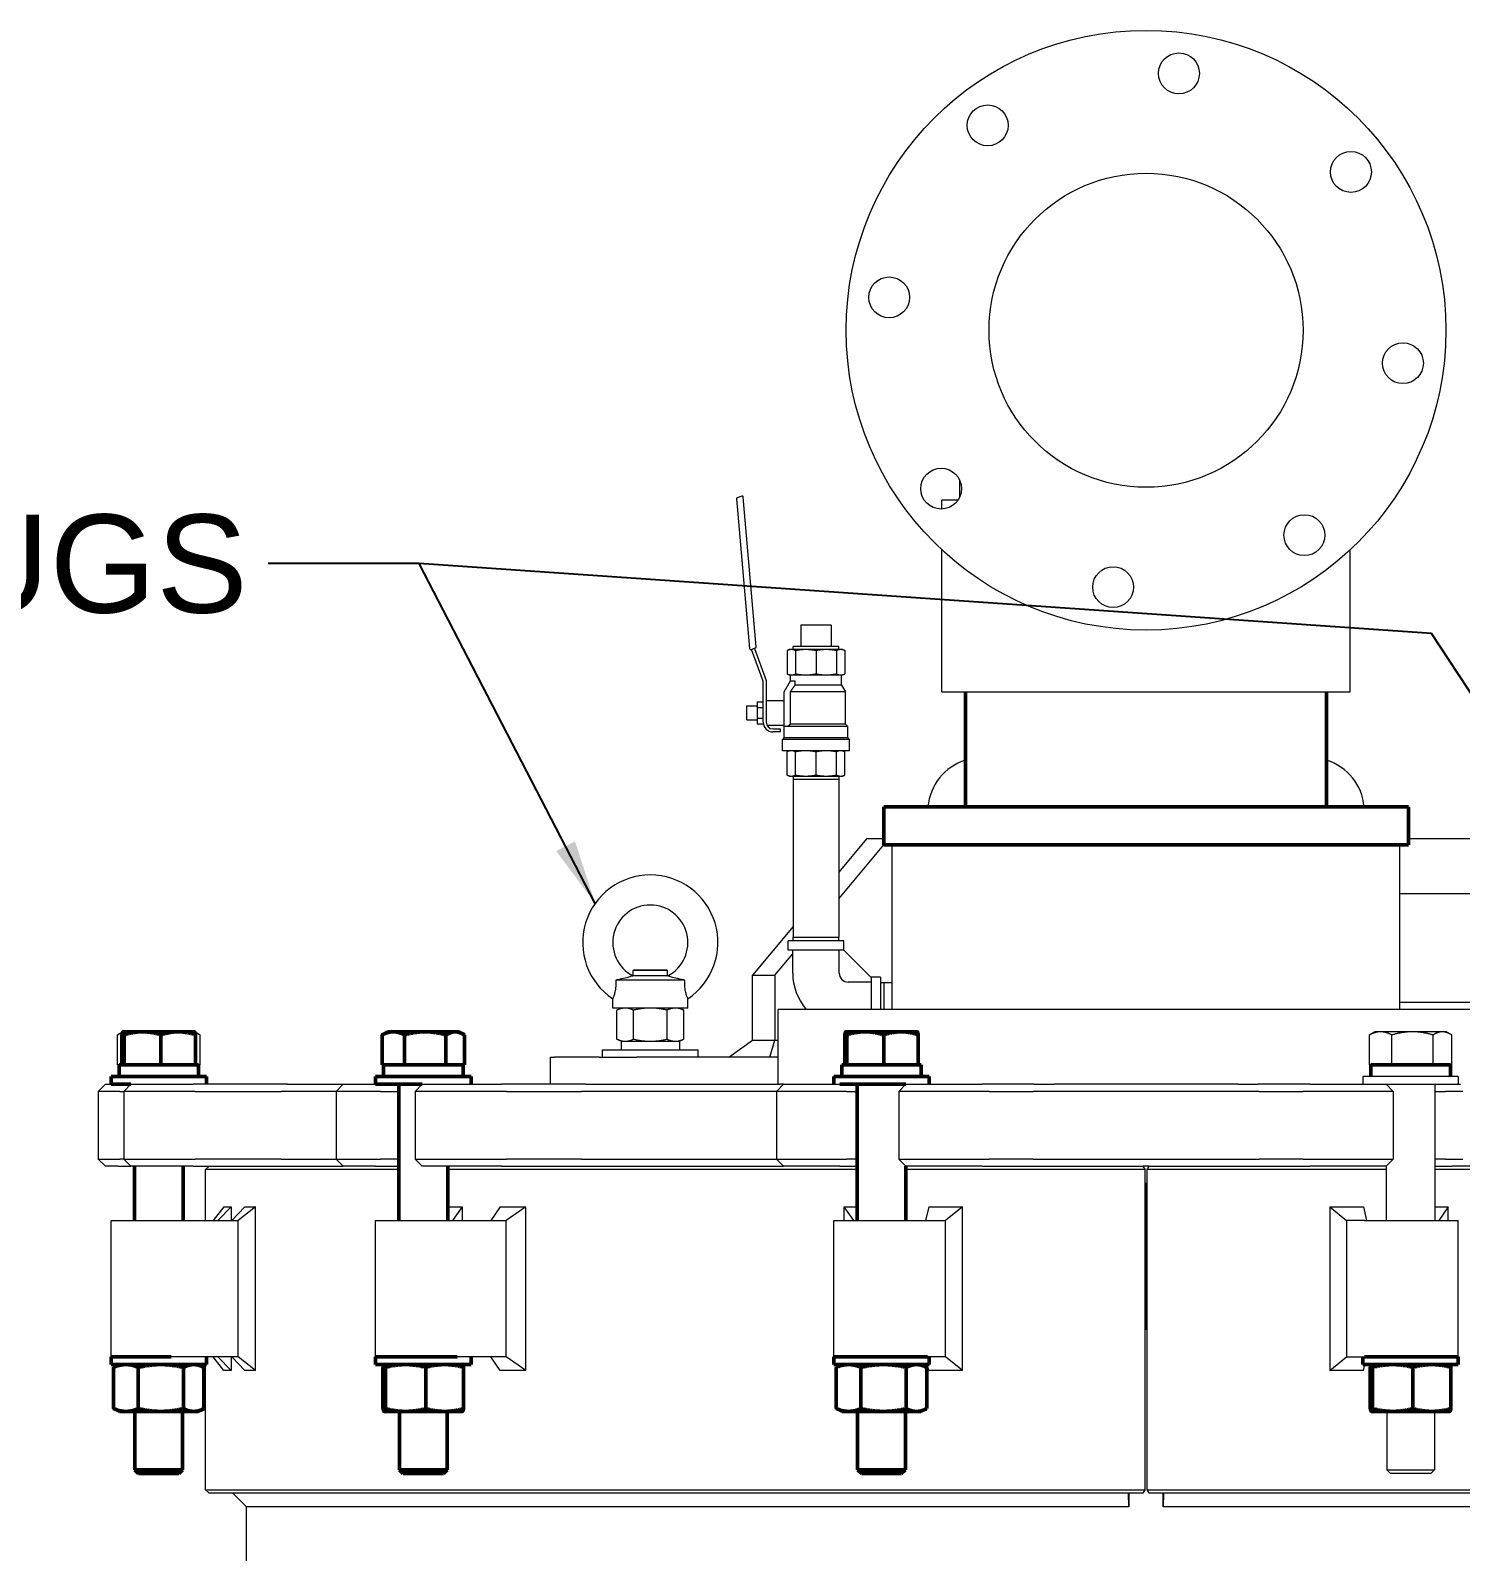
# Model space of a CAD drawing. Header units: inches. Extents: x 15 to 402, y 6 to 258.
# Drawn here: x 181 to 207.24, y 113.17 to 141.07 of the extents above; entities that cross this region are included whole.
import ezdxf

# ---------------------------------------------------------------- set-up
doc = ezdxf.new("R2010")
doc.units = ezdxf.units.IN
doc.header["$LTSCALE"] = 12
doc.header["$MEASUREMENT"] = 0
doc.layers.add('Symbol (ANSI)', color=7, linetype='Continuous', lineweight=25)
doc.layers.add('Visible (ANSI)', color=7, linetype='Continuous', lineweight=50)
doc.styles.add('MEMCOR Medium', font='arial.ttf')
doc.dimstyles.new('Default (ANSI)$7', dxfattribs={"dimscale": 12, "dimtxt": 0.15, "dimasz": 0.098425, "dimexe": 0.125, "dimexo": 0.0625, "dimgap": 0.031496, "dimtad": 0, "dimtih": 1, "dimtoh": 1, "dimdec": 4, "dimrnd": 1e-08, "dimzin": 3, "dimdsep": 46, "dimlunit": 5, "dimtxsty": 'MEMCOR Medium', "dimcen": 0.09, "dimdle": 0.393701, "dimclrd": 256, "dimclre": 256, "dimclrt": 256, "dimadec": 0, "dimazin": 1, "dimtfac": 0.8, "dimtofl": 0, "dimtmove": 0, "dimatfit": 3, "dimfxl": 1, "dimfrac": 1, "dimtolj": 1, "dimtzin": 4, "dimlwd": -1, "dimlwe": -1, "dimarcsym": 0})

msp = doc.modelspace()

# ---------------------------------------------------------------- linework, layer by layer
at = {"layer": 'Visible (ANSI)', "linetype": 'Continuous', "lineweight": 18}
for p, q in [((198.0464, 132.82516), (198.0464, 132.49961)), ((193.95408, 132.47401), (194.19437, 129.7275)), ((194.04963, 132.52526), (193.96774, 132.49545)), ((194.31786, 129.76094), (194.07757, 132.50746)), ((198.01701, 132.44911), (197.7224, 132.44911)), ((197.7224, 132.28764), (197.7224, 132.44911)), ((197.7224, 128.93711), (197.7224, 131.53862)), ((205.2114, 128.93711), (205.2114, 131.53862)), ((195.68863, 130.15778), (195.13745, 130.15778)), ((195.13745, 130.15778), (195.13745, 129.76408)), ((195.68863, 130.15778), (195.68863, 129.76408)), ((195.83169, 129.76408), (194.99439, 129.76408)), ((194.99608, 129.70997), (194.99439, 129.76408)), ((195.83, 129.70997), (195.83169, 129.76408)), ((194.22232, 129.7097), (194.3042, 129.7395)), ((194.44431, 129.1314), (194.23248, 129.71339)), ((194.28352, 129.73197), (194.49863, 129.14097)), ((194.92304, 129.70997), (194.88267, 129.69115)), ((194.88267, 129.69115), (194.88267, 129.2648)), ((194.96034, 129.70997), (194.92304, 129.70997)), ((195.22552, 129.70997), (194.96034, 129.70997)), ((195.03801, 129.69115), (195.03801, 129.2648)), ((195.60055, 129.70997), (195.22552, 129.70997)), ((195.41304, 129.69115), (195.41304, 129.2648)), ((195.86574, 129.70997), (195.60055, 129.70997)), ((195.78807, 129.69115), (195.78807, 129.2648)), ((195.90304, 129.70997), (195.86574, 129.70997)), ((195.90304, 129.70997), (195.94341, 129.69115)), ((195.94341, 129.69115), (195.94341, 129.2648)), ((194.92304, 129.24597), (194.88267, 129.2648)), ((194.92304, 129.24597), (194.96034, 129.24597)), ((194.94754, 129.13596), (194.94754, 129.24597)), ((194.96034, 129.24597), (195.22552, 129.24597)), ((195.22552, 129.24597), (195.60055, 129.24597)), ((195.60055, 129.24597), (195.86574, 129.24597)), ((195.86574, 129.24597), (195.90304, 129.24597)), ((195.87854, 129.06037), (195.87854, 129.24597)), ((195.90304, 129.24597), (195.94341, 129.2648)), ((194.44431, 128.37947), (194.44431, 129.1314)), ((194.49863, 129.14097), (194.49863, 128.54997)), ((194.83116, 128.93439), (194.94754, 129.13596)), ((194.83116, 128.29704), (194.83116, 128.93439)), ((194.94184, 128.93439), (194.94184, 128.34068)), ((195.95127, 128.93439), (194.94184, 128.93439)), ((194.94754, 129.13596), (195.027, 129.13596)), ((195.027, 129.13596), (195.027, 129.06037)), ((195.87854, 129.06037), (195.027, 129.06037)), ((195.87854, 129.06037), (195.95127, 128.93439)), ((195.95127, 128.34068), (195.95127, 128.93439)), ((197.7224, 128.93711), (205.2114, 128.93711)), ((194.14554, 128.41947), (194.14554, 128.68047)), ((194.14554, 128.68047), (194.33566, 128.68047)), ((194.33566, 128.75089), (194.44431, 128.75089)), ((194.33566, 128.75089), (194.33566, 128.65043)), ((194.33566, 128.65043), (194.44431, 128.65043)), ((194.33566, 128.65043), (194.33566, 128.44951)), ((194.49863, 128.77617), (194.83116, 128.77617)), ((194.14554, 128.41947), (194.33566, 128.41947)), ((194.33566, 128.44951), (194.44431, 128.44951)), ((194.33566, 128.44951), (194.33566, 128.34906)), ((194.49863, 128.54997), (194.49863, 128.37947)), ((194.33566, 128.34906), (194.44691, 128.34906)), ((194.51172, 128.32377), (194.83116, 128.32377)), ((194.62363, 128.25447), (194.75616, 128.25447)), ((194.75616, 128.20015), (194.62363, 128.20015)), ((194.75616, 128.25447), (194.75616, 128.20015)), ((194.83116, 128.09082), (194.80054, 128.0602)), ((194.89255, 128.29704), (194.83116, 128.29704)), ((194.83116, 128.09082), (194.83116, 128.29704)), ((195.99491, 128.09082), (194.83116, 128.09082)), ((195.99491, 128.29704), (194.89255, 128.29704)), ((195.95127, 128.34068), (194.94184, 128.34068)), ((195.95127, 128.34068), (195.99491, 128.29704)), ((195.99491, 128.09082), (195.99491, 128.29704)), ((195.99491, 128.09082), (196.02554, 128.0602)), ((196.02554, 128.0602), (194.80054, 128.0602)), ((194.80054, 127.85397), (194.80054, 128.0602)), ((196.02554, 127.85397), (194.80054, 127.85397)), ((194.92304, 127.85397), (194.88267, 127.83515)), ((194.88267, 127.4088), (194.88267, 127.83515)), ((195.03801, 127.4088), (195.03801, 127.83515)), ((195.41304, 127.4088), (195.41304, 127.83515)), ((195.78807, 127.4088), (195.78807, 127.83515)), ((195.90304, 127.85397), (195.94341, 127.83515)), ((195.94341, 127.4088), (195.94341, 127.83515)), ((196.02554, 127.85397), (196.02554, 128.0602)), ((194.92304, 127.38997), (194.88267, 127.4088)), ((194.92304, 127.38997), (194.96034, 127.38997)), ((194.96034, 127.38997), (195.22552, 127.38997)), ((194.99608, 127.38997), (194.99439, 127.33586)), ((194.99439, 127.33586), (195.83169, 127.33586)), ((194.99439, 127.33586), (194.99439, 124.43508)), ((195.22552, 127.38997), (195.60055, 127.38997)), ((195.60055, 127.38997), (195.86574, 127.38997)), ((195.83, 127.38997), (195.83169, 127.33586)), ((195.83169, 127.33586), (195.83169, 124.43508)), ((195.86574, 127.38997), (195.90304, 127.38997)), ((195.90304, 127.38997), (195.94341, 127.4088)), ((196.34234, 126.23586), (195.83169, 125.6267)), ((195.83169, 125.1389), (196.6601, 126.12711)), ((196.6544, 126.23586), (196.34234, 126.23586)), ((209.47439, 126.23586), (206.2794, 126.23586)), ((206.12315, 126.11086), (196.81065, 126.11086)), ((196.81065, 123.11086), (196.81065, 126.11086)), ((206.12315, 123.11086), (206.12315, 126.11086)), ((206.12315, 125.23586), (209.7072, 125.23586)), ((194.99439, 124.62788), (194.24662, 123.73586)), ((195.92564, 124.36697), (194.90044, 124.36697)), ((194.90044, 124.1961), (194.90044, 124.36697)), ((195.92412, 124.1961), (194.90044, 124.1961)), ((194.98587, 123.77641), (194.98587, 124.1961)), ((194.99439, 124.43508), (195.83169, 124.43508)), ((194.99652, 124.36697), (194.99439, 124.43508)), ((195.82956, 124.36697), (195.83169, 124.43508)), ((195.83839, 123.77641), (195.83839, 124.1961)), ((195.92412, 124.1961), (195.92412, 124.19761)), ((195.92412, 124.19761), (196.42479, 123.69695)), ((195.92564, 124.1961), (195.92564, 124.36697)), ((194.65554, 123.73586), (194.98587, 124.12992)), ((193.00574, 123.64667), (191.74145, 123.64667)), ((192.69306, 123.72522), (192.05413, 123.72522)), ((192.0736, 123.83586), (192.0611, 123.82336)), ((192.6861, 123.82336), (192.0611, 123.82336)), ((192.0611, 123.72522), (192.0611, 123.82336)), ((192.0736, 123.83586), (192.6736, 123.83586)), ((192.6736, 123.83586), (192.6861, 123.82336)), ((192.6861, 123.72522), (192.6861, 123.82336)), ((194.24662, 122.54836), (194.24662, 123.73586)), ((194.24662, 123.73586), (194.65554, 123.73586)), ((194.65554, 123.73586), (194.65554, 122.54836)), ((196.42328, 123.61121), (196.00359, 123.61121)), ((196.59414, 123.69846), (196.42328, 123.69846)), ((196.42479, 123.69695), (196.42328, 123.69695)), ((196.42328, 123.69695), (196.42328, 123.11086)), ((196.59414, 123.69846), (196.59414, 123.11086)), ((196.59414, 123.60239), (196.66225, 123.60452)), ((196.66225, 123.11086), (196.66225, 123.60452)), ((196.66225, 123.60452), (196.81065, 123.60452)), ((191.68462, 123.13486), (191.68462, 123.30449)), ((193.06257, 123.13486), (191.68462, 123.13486)), ((191.8426, 123.13486), (191.76045, 123.09656)), ((191.76045, 122.56417), (191.76045, 123.09656)), ((192.06702, 122.56417), (192.06702, 123.09656)), ((192.68017, 122.56417), (192.68017, 123.09656)), ((192.9046, 123.13486), (192.98674, 123.09656)), ((192.98674, 122.56417), (192.98674, 123.09656)), ((193.06257, 123.13486), (193.06257, 123.30449)), ((208.2169, 123.11086), (194.7169, 123.11086)), ((194.7169, 121.73586), (194.7169, 123.11086)), ((209.87122, 123.23586), (206.12315, 123.23586)), ((182.60134, 122.09549), (182.60134, 122.6409)), ((182.70083, 122.69896), (182.62177, 122.65331)), ((184.01468, 122.69896), (184.09374, 122.65331)), ((184.11417, 122.09549), (184.11417, 122.6409)), ((191.8426, 122.52586), (191.76045, 122.56417)), ((191.8371, 122.52586), (192.9101, 122.52586)), ((191.8371, 122.52586), (191.8371, 122.36986)), ((192.9046, 122.52586), (192.98674, 122.56417)), ((192.9101, 122.52586), (192.9101, 122.36986)), ((193.81427, 122.23586), (194.24662, 122.54836)), ((194.24662, 122.54836), (194.65554, 122.54836)), ((194.56396, 122.23586), (194.65554, 122.54836)), ((194.65554, 122.54836), (194.7169, 122.54836)), ((205.56281, 122.09549), (205.56281, 122.6409)), ((205.66323, 122.69949), (205.58324, 122.65331)), ((205.76931, 122.69949), (205.66323, 122.69949)), ((206.35402, 122.69949), (205.76931, 122.69949)), ((205.97581, 122.09549), (205.97581, 122.6409)), ((206.90394, 122.69949), (206.35402, 122.69949)), ((206.73223, 122.09549), (206.73223, 122.6409)), ((206.97523, 122.69949), (206.90394, 122.69949)), ((206.97523, 122.69949), (207.05521, 122.65331)), ((207.07565, 122.09549), (207.07565, 122.6409)), ((190.53689, 122.23586), (190.61775, 122.23586)), ((190.53689, 122.23586), (190.53689, 121.73586)), ((191.43559, 122.23586), (190.61775, 122.23586)), ((191.43559, 122.23586), (192.12735, 122.23586)), ((191.4986, 122.36986), (193.2486, 122.36986)), ((191.4986, 122.23586), (191.4986, 122.36986)), ((194.7169, 122.23586), (192.12735, 122.23586)), ((193.2486, 122.23586), (193.2486, 122.36986)), ((182.68259, 122.09549), (182.60134, 122.09549)), ((184.11417, 122.09549), (184.03292, 122.09549)), ((205.76931, 122.09549), (205.56281, 122.09549)), ((205.66323, 122.09549), (205.66323, 122.09549)), ((205.97581, 122.09549), (205.76931, 122.09549)), ((206.35402, 122.09549), (205.97581, 122.09549)), ((206.73223, 122.09549), (206.35402, 122.09549)), ((206.90394, 122.09549), (206.73223, 122.09549)), ((207.07565, 122.09549), (206.90394, 122.09549)), ((206.97523, 122.09549), (206.97523, 122.09549)), ((182.3785, 121.73586), (182.2485, 121.60586)), ((182.3785, 121.73586), (182.39726, 121.73586)), ((182.39726, 121.73586), (182.4598, 121.73586)), ((182.4598, 121.73586), (182.48275, 121.73586)), ((182.84506, 121.73586), (182.71506, 121.60586)), ((182.84506, 121.73586), (182.85044, 121.73586)), ((182.85044, 121.73586), (182.93908, 121.73586)), ((182.93908, 121.73586), (183.99131, 121.73586)), ((184.97661, 121.73586), (183.99131, 121.73586)), ((185.71917, 121.73586), (184.97661, 121.73586)), ((185.71917, 121.73586), (186.74246, 121.73586)), ((186.74246, 121.73586), (186.61246, 121.60586)), ((186.74246, 121.73586), (186.96513, 121.73586)), ((186.96513, 121.73586), (187.16211, 121.73586)), ((187.16211, 121.73586), (187.33503, 121.73586)), ((187.33508, 121.73586), (187.33503, 121.73586)), ((188.19084, 121.73586), (188.06084, 121.60586)), ((188.19084, 121.73586), (188.22934, 121.73586)), ((188.22934, 121.73586), (188.44542, 121.73586)), ((188.44542, 121.73586), (189.64186, 121.73586)), ((190.36316, 121.73586), (189.64186, 121.73586)), ((191.18693, 121.73586), (190.36316, 121.73586)), ((191.18693, 121.73586), (194.75098, 121.73586)), ((194.81872, 121.73586), (194.68872, 121.60586)), ((194.81872, 121.73586), (194.75098, 121.73586)), ((194.81872, 121.73586), (195.41874, 121.73586)), ((195.41874, 121.73586), (195.69736, 121.73586)), ((195.69736, 121.73586), (195.8488, 121.73586)), ((195.84887, 121.73586), (195.8488, 121.73586)), ((197.06178, 121.73586), (196.93178, 121.60586)), ((197.06178, 121.73586), (197.15523, 121.73586)), ((197.15523, 121.73586), (197.44085, 121.73586)), ((197.44085, 121.73586), (198.46092, 121.73586)), ((198.72494, 121.73586), (198.46092, 121.73586)), ((199.40919, 121.73586), (198.72494, 121.73586)), ((199.40919, 121.73586), (199.78551, 121.73586)), ((203.14829, 121.73586), (199.78551, 121.73586)), ((203.14829, 121.73586), (203.5246, 121.73586)), ((204.20886, 121.73586), (203.5246, 121.73586)), ((204.47287, 121.73586), (204.20886, 121.73586)), ((204.47287, 121.73586), (205.49294, 121.73586)), ((207.19423, 121.87649), (205.44423, 121.87649)), ((205.44423, 121.87649), (205.44423, 121.73586)), ((205.49294, 121.73586), (205.77857, 121.73586)), ((205.77857, 121.73586), (205.87202, 121.73586)), ((205.87202, 121.73586), (206.00202, 121.60586)), ((205.87202, 121.73586), (207.08492, 121.73586)), ((206.76673, 121.73586), (206.76673, 119.23586)), ((207.085, 121.73586), (207.08492, 121.73586)), ((207.085, 121.73586), (207.23643, 121.73586)), ((207.19423, 121.87649), (207.19423, 121.73586)), ((182.27006, 121.60586), (182.2485, 121.60586)), ((182.2485, 121.60586), (182.2485, 120.36586)), ((182.33302, 121.60586), (182.27006, 121.60586)), ((182.64154, 121.60586), (182.33302, 121.60586)), ((182.64154, 121.60586), (182.71506, 121.60586)), ((182.72626, 121.60586), (182.71506, 121.60586)), ((182.71506, 121.60586), (182.71506, 120.36586)), ((182.8155, 121.60586), (182.72626, 121.60586)), ((184.02495, 121.60586), (182.8155, 121.60586)), ((184.02495, 121.60586), (185.01026, 121.60586)), ((185.01026, 121.60586), (185.59959, 121.60586)), ((186.61246, 121.60586), (185.59959, 121.60586)), ((186.8684, 121.60586), (186.61246, 121.60586)), ((186.61246, 121.60586), (186.61246, 120.36586)), ((187.06669, 121.60586), (186.8684, 121.60586)), ((187.42696, 121.60586), (187.06669, 121.60586)), ((187.42696, 121.60586), (187.76258, 121.60586)), ((188.14104, 121.60586), (188.06084, 121.60586)), ((188.06084, 121.60586), (188.06084, 120.36586)), ((188.35857, 121.60586), (188.14104, 121.60586)), ((189.73378, 121.60586), (188.35857, 121.60586)), ((189.73378, 121.60586), (190.45508, 121.60586)), ((190.45508, 121.60586), (191.10887, 121.60586)), ((194.68872, 121.60586), (191.10887, 121.60586)), ((195.37839, 121.60586), (194.68872, 121.60586)), ((194.68872, 121.60586), (194.68872, 120.36586)), ((195.65888, 121.60586), (195.37839, 121.60586)), ((195.97437, 121.60586), (195.65888, 121.60586)), ((195.97437, 121.60586), (196.16707, 121.60586)), ((197.12647, 121.60586), (196.93178, 121.60586)), ((196.93178, 121.60586), (196.93178, 120.36586)), ((197.414, 121.60586), (197.12647, 121.60586)), ((198.58649, 121.60586), (197.414, 121.60586)), ((198.58649, 121.60586), (198.85051, 121.60586)), ((198.85051, 121.60586), (199.39357, 121.60586)), ((203.54023, 121.60586), (199.39357, 121.60586)), ((203.54023, 121.60586), (204.08329, 121.60586)), ((204.08329, 121.60586), (204.3473, 121.60586)), ((205.5198, 121.60586), (204.3473, 121.60586)), ((205.80732, 121.60586), (205.5198, 121.60586)), ((206.00202, 121.60586), (205.80732, 121.60586)), ((206.00202, 121.60586), (206.00202, 120.36586)), ((206.76673, 121.60586), (206.95943, 121.60586)), ((207.27491, 121.60586), (206.95943, 121.60586)), ((182.2485, 120.36586), (182.27006, 120.36586)), ((182.3785, 120.23586), (182.2485, 120.36586)), ((182.27006, 120.36586), (182.33302, 120.36586)), ((182.33302, 120.36586), (182.64154, 120.36586)), ((182.71506, 120.36586), (182.64154, 120.36586)), ((182.71506, 120.36586), (182.72626, 120.36586)), ((182.84506, 120.23586), (182.71506, 120.36586)), ((182.72626, 120.36586), (182.8155, 120.36586)), ((182.8155, 120.36586), (184.02495, 120.36586)), ((185.01026, 120.36586), (184.02495, 120.36586)), ((185.59959, 120.36586), (185.01026, 120.36586)), ((185.59959, 120.36586), (186.61246, 120.36586)), ((186.61246, 120.36586), (186.8684, 120.36586)), ((186.74246, 120.23586), (186.61246, 120.36586)), ((186.8684, 120.36586), (187.06669, 120.36586)), ((187.06669, 120.36586), (187.42696, 120.36586)), ((187.76258, 120.36586), (187.42696, 120.36586)), ((188.06084, 120.36586), (188.14104, 120.36586)), ((188.19084, 120.23586), (188.06084, 120.36586)), ((188.14104, 120.36586), (188.35857, 120.36586)), ((188.35857, 120.36586), (189.73378, 120.36586)), ((190.45508, 120.36586), (189.73378, 120.36586)), ((191.10887, 120.36586), (190.45508, 120.36586)), ((191.10887, 120.36586), (194.68872, 120.36586)), ((194.68872, 120.36586), (195.37839, 120.36586)), ((194.81872, 120.23586), (194.68872, 120.36586)), ((195.37839, 120.36586), (195.65888, 120.36586)), ((195.65888, 120.36586), (195.97437, 120.36586)), ((196.16707, 120.36586), (195.97437, 120.36586)), ((196.93178, 120.36586), (197.12647, 120.36586)), ((197.06178, 120.23586), (196.93178, 120.36586)), ((197.12647, 120.36586), (197.414, 120.36586)), ((197.414, 120.36586), (198.58649, 120.36586)), ((198.85051, 120.36586), (198.58649, 120.36586)), ((199.39357, 120.36586), (198.85051, 120.36586)), ((199.39357, 120.36586), (203.54023, 120.36586)), ((204.08329, 120.36586), (203.54023, 120.36586)), ((204.3473, 120.36586), (204.08329, 120.36586)), ((204.3473, 120.36586), (205.5198, 120.36586)), ((205.5198, 120.36586), (205.80732, 120.36586)), ((205.80732, 120.36586), (206.00202, 120.36586)), ((205.87202, 120.23586), (206.00202, 120.36586)), ((206.95943, 120.36586), (206.76673, 120.36586)), ((206.95943, 120.36586), (207.27491, 120.36586)), ((182.39726, 120.23586), (182.3785, 120.23586)), ((182.4598, 120.23586), (182.39726, 120.23586)), ((182.60789, 120.23586), (182.4598, 120.23586)), ((182.60789, 120.23586), (182.84506, 120.23586)), ((182.85044, 120.23586), (182.84506, 120.23586)), ((182.93908, 120.23586), (182.85044, 120.23586)), ((183.99131, 120.23586), (182.93908, 120.23586)), ((183.99131, 120.23586), (184.97661, 120.23586)), ((184.27919, 120.23586), (184.21669, 120.17336)), ((187.76258, 120.17336), (184.21669, 120.17336)), ((184.21669, 119.23586), (184.21669, 120.17336)), ((184.97661, 120.23586), (185.5493, 120.23586)), ((185.5493, 120.23586), (186.74246, 120.23586)), ((186.96513, 120.23586), (186.74246, 120.23586)), ((187.16211, 120.23586), (186.96513, 120.23586)), ((187.33503, 120.23586), (187.16211, 120.23586)), ((187.33503, 120.23586), (187.76258, 120.23586)), ((188.22934, 120.23586), (188.19084, 120.23586)), ((188.44542, 120.23586), (188.22934, 120.23586)), ((189.64186, 120.23586), (188.44542, 120.23586)), ((196.16707, 120.17336), (188.65758, 120.17336)), ((189.64186, 120.23586), (190.36316, 120.23586)), ((190.36316, 120.23586), (190.92406, 120.23586)), ((190.92406, 120.23586), (194.81872, 120.23586)), ((195.41874, 120.23586), (194.81872, 120.23586)), ((195.69736, 120.23586), (195.41874, 120.23586)), ((195.8488, 120.23586), (195.69736, 120.23586)), ((195.8488, 120.23586), (196.16707, 120.23586)), ((197.15523, 120.23586), (197.06178, 120.23586)), ((201.45184, 120.17336), (197.06207, 120.17336)), ((197.44085, 120.23586), (197.15523, 120.23586)), ((198.46092, 120.23586), (197.44085, 120.23586)), ((198.46092, 120.23586), (198.72494, 120.23586)), ((198.72494, 120.23586), (199.12376, 120.23586)), ((199.12376, 120.23586), (201.41261, 120.23586)), ((201.52118, 120.23586), (201.41261, 120.23586)), ((201.45184, 114.29836), (201.45184, 120.17336)), ((205.87173, 120.17336), (201.48195, 120.17336)), ((201.48195, 120.17336), (201.48195, 114.29836)), ((201.52118, 120.23586), (203.81003, 120.23586)), ((203.81003, 120.23586), (204.20886, 120.23586)), ((204.20886, 120.23586), (204.47287, 120.23586)), ((205.49294, 120.23586), (204.47287, 120.23586)), ((205.77857, 120.23586), (205.49294, 120.23586)), ((205.87202, 120.23586), (205.77857, 120.23586)), ((205.87173, 120.23586), (205.87173, 119.23586)), ((206.76673, 120.23586), (207.085, 120.23586)), ((214.27621, 120.17336), (206.76673, 120.17336)), ((207.23643, 120.23586), (207.085, 120.23586)), ((207.51506, 120.23586), (207.23643, 120.23586)), ((201.45184, 119.92336), (201.48195, 119.92336)), ((201.46687, 117.23586), (201.46687, 119.92336)), ((201.4669, 117.23586), (201.4669, 119.92336)), ((184.54883, 119.4856), (184.35786, 119.23586)), ((184.68371, 119.4856), (184.44068, 119.23586)), ((184.54883, 119.4856), (184.68371, 119.4856)), ((184.68371, 119.4856), (184.68371, 119.23586)), ((184.93884, 119.4856), (184.6995, 119.23586)), ((185.13103, 119.4856), (184.8108, 119.23586)), ((184.93884, 119.4856), (185.13103, 119.4856)), ((185.13103, 116.48613), (185.13103, 119.4856)), ((188.65758, 119.4856), (188.92563, 119.4856)), ((188.92563, 119.4856), (188.74402, 119.23586)), ((188.92563, 119.4856), (188.92563, 119.23586)), ((189.62264, 119.4856), (189.45113, 119.23586)), ((189.62264, 119.4856), (190.09042, 119.4856)), ((190.09042, 119.4856), (189.72672, 119.23586)), ((190.09042, 116.48613), (190.09042, 119.4856)), ((195.92531, 119.4856), (195.92531, 119.23586)), ((195.92531, 119.4856), (196.16707, 119.4856)), ((195.92531, 119.4856), (196.09804, 119.23586)), ((197.48011, 119.4856), (197.42237, 119.23586)), ((197.48011, 119.4856), (198.09812, 119.4856)), ((198.09812, 119.4856), (197.78841, 119.23586)), ((198.09812, 116.48613), (198.09812, 119.4856)), ((204.83567, 119.4856), (204.83567, 116.48613)), ((204.83567, 119.4856), (205.45369, 119.4856)), ((204.83567, 119.4856), (205.14538, 119.23586)), ((205.45369, 119.4856), (205.51142, 119.23586)), ((206.76673, 119.4856), (207.00849, 119.4856)), ((207.00849, 119.4856), (206.83575, 119.23586)), ((207.00849, 119.23586), (207.00849, 119.4856)), ((182.48275, 119.23586), (183.58422, 119.23586)), ((182.48275, 116.73586), (182.48275, 119.23586)), ((183.58422, 119.23586), (184.8108, 119.23586)), ((184.8108, 116.73586), (184.8108, 119.23586)), ((187.33508, 119.23586), (188.8288, 119.23586)), ((187.33508, 116.73586), (187.33508, 119.23586)), ((188.8288, 119.23586), (189.72672, 119.23586)), ((189.72672, 116.73586), (189.72672, 119.23586)), ((195.73957, 119.23586), (197.45975, 119.23586)), ((195.73957, 116.73586), (195.73957, 119.23586)), ((197.45975, 119.23586), (197.78841, 119.23586)), ((197.78841, 116.73586), (197.78841, 119.23586)), ((205.47404, 119.23586), (205.14538, 119.23586)), ((205.14538, 119.23586), (205.14538, 116.73586)), ((205.47404, 119.23586), (207.19423, 119.23586)), ((207.19423, 116.73586), (207.19423, 119.23586)), ((201.48195, 117.23586), (201.45184, 117.23586)), ((183.58422, 116.73586), (182.48275, 116.73586)), ((184.8108, 116.73586), (183.58422, 116.73586)), ((184.54883, 116.48613), (184.35786, 116.73586)), ((184.68371, 116.48613), (184.44068, 116.73586)), ((184.68371, 116.73586), (184.68371, 116.48613)), ((184.93884, 116.48613), (184.6995, 116.73586)), ((185.13103, 116.48613), (184.8108, 116.73586)), ((188.8288, 116.73586), (187.33508, 116.73586)), ((189.72672, 116.73586), (188.8288, 116.73586)), ((189.62264, 116.48613), (189.45113, 116.73586)), ((190.09042, 116.48613), (189.72672, 116.73586)), ((197.45975, 116.73586), (195.73957, 116.73586)), ((197.78841, 116.73586), (197.45975, 116.73586)), ((198.09812, 116.48613), (197.78841, 116.73586)), ((204.83567, 116.48613), (205.14538, 116.73586)), ((205.14538, 116.73586), (205.47404, 116.73586)), ((207.19423, 116.73586), (205.47404, 116.73586)), ((184.21669, 114.29836), (184.21669, 116.59524)), ((184.68371, 116.48613), (184.54883, 116.48613)), ((185.13103, 116.48613), (184.93884, 116.48613)), ((190.09042, 116.48613), (189.62264, 116.48613)), ((197.48011, 116.48613), (197.45488, 116.59524)), ((198.09812, 116.48613), (197.48011, 116.48613)), ((205.45369, 116.48613), (204.83567, 116.48613)), ((205.45369, 116.48613), (205.47891, 116.59524)), ((205.88173, 115.73624), (205.88173, 114.6616)), ((206.75673, 115.73624), (206.75673, 114.6616)), ((205.88173, 114.6616), (206.75673, 114.6616)), ((205.94989, 114.59549), (205.88173, 114.6616)), ((206.68857, 114.59549), (205.94989, 114.59549)), ((206.68857, 114.59549), (206.75673, 114.6616)), ((184.21669, 114.29836), (201.45184, 114.29836)), ((184.27919, 114.23586), (184.21669, 114.29836)), ((201.41261, 114.23586), (184.27919, 114.23586)), ((184.96658, 113.98586), (184.71658, 114.23586)), ((201.15085, 113.98586), (201.14606, 114.23586)), ((201.15085, 114.23586), (201.15085, 113.98586)), ((201.48195, 114.29836), (218.71711, 114.29836)), ((218.65461, 114.23586), (201.52118, 114.23586)), ((201.78773, 114.23586), (201.78295, 113.98586)), ((201.78295, 113.98586), (201.78295, 114.23586)), ((184.96658, 61.38586), (184.96658, 113.98586)), ((201.15085, 113.98586), (184.96658, 113.98586)), ((217.96721, 113.98586), (201.78295, 113.98586))]:
    msp.add_line(p, q, dxfattribs=at)
at = {"layer": 'Visible (ANSI)'}
for p, q in [((198.1544, 128.93711), (198.1544, 126.82711)), ((204.7794, 128.93711), (204.7794, 126.82711)), ((206.2794, 126.82711), (196.6544, 126.82711)), ((196.6544, 126.12711), (196.6544, 126.82711)), ((206.2794, 126.12711), (206.2794, 126.82711)), ((206.2794, 126.12711), (196.6544, 126.12711)), ((197.1544, 126.11086), (197.1544, 126.12711)), ((205.7794, 126.11086), (205.7794, 126.12711)), ((182.68259, 122.09549), (182.68259, 122.6409)), ((182.70175, 122.69949), (182.70083, 122.69896)), ((182.70268, 122.69949), (182.70175, 122.69949)), ((183.06035, 122.69949), (182.70268, 122.69949)), ((182.72276, 122.09549), (182.72276, 122.6409)), ((183.71542, 122.69949), (183.06035, 122.69949)), ((183.39793, 122.09549), (183.39793, 122.6409)), ((184.01375, 122.69949), (183.71542, 122.69949)), ((184.01375, 122.69949), (184.01468, 122.69896)), ((184.03292, 122.09549), (184.03292, 122.6409)), ((187.45367, 122.09549), (187.45367, 122.6409)), ((187.55408, 122.69949), (187.4741, 122.65331)), ((187.66017, 122.69949), (187.55408, 122.69949)), ((188.24488, 122.69949), (187.66017, 122.69949)), ((187.86667, 122.09549), (187.86667, 122.6409)), ((188.79479, 122.69949), (188.24488, 122.69949)), ((188.62308, 122.09549), (188.62308, 122.6409)), ((188.86608, 122.69949), (188.79479, 122.69949)), ((188.86608, 122.69949), (188.94607, 122.65331)), ((188.9665, 122.09549), (188.9665, 122.6409)), ((195.9394, 122.09549), (195.9394, 122.6409)), ((195.95857, 122.69949), (195.95764, 122.69896)), ((195.95949, 122.69949), (195.95857, 122.69949)), ((196.31716, 122.69949), (195.95949, 122.69949)), ((195.97958, 122.09549), (195.97958, 122.6409)), ((196.97224, 122.69949), (196.31716, 122.69949)), ((196.65474, 122.09549), (196.65474, 122.6409)), ((197.27057, 122.69949), (196.97224, 122.69949)), ((197.27057, 122.69949), (197.27149, 122.69896)), ((197.28973, 122.09549), (197.28973, 122.6409)), ((182.62825, 122.09549), (184.08725, 122.09549)), ((182.62825, 122.09549), (182.62825, 121.87649)), ((182.70268, 122.09549), (182.68259, 122.09549)), ((182.70175, 122.09549), (182.70175, 122.09549)), ((182.72276, 122.09549), (182.70268, 122.09549)), ((183.06035, 122.09549), (182.72276, 122.09549)), ((183.39793, 122.09549), (183.06035, 122.09549)), ((183.71542, 122.09549), (183.39793, 122.09549)), ((184.03292, 122.09549), (183.71542, 122.09549)), ((184.01375, 122.09549), (184.01375, 122.09549)), ((184.08725, 122.09549), (184.08725, 121.87649)), ((187.66017, 122.09549), (187.45367, 122.09549)), ((187.48058, 122.09549), (188.93958, 122.09549)), ((187.48058, 122.09549), (187.48058, 121.87649)), ((187.55408, 122.09549), (187.55408, 122.09549)), ((187.86667, 122.09549), (187.66017, 122.09549)), ((188.24488, 122.09549), (187.86667, 122.09549)), ((188.62308, 122.09549), (188.24488, 122.09549)), ((188.79479, 122.09549), (188.62308, 122.09549)), ((188.9665, 122.09549), (188.79479, 122.09549)), ((188.86608, 122.09549), (188.86608, 122.09549)), ((188.93958, 122.09549), (188.93958, 121.87649)), ((195.88507, 122.09549), (197.34407, 122.09549)), ((195.88507, 122.09549), (195.88507, 121.87649)), ((195.95949, 122.09549), (195.9394, 122.09549)), ((195.95857, 122.09549), (195.95857, 122.09549)), ((195.97958, 122.09549), (195.95949, 122.09549)), ((196.31716, 122.09549), (195.97958, 122.09549)), ((196.65474, 122.09549), (196.31716, 122.09549)), ((196.97224, 122.09549), (196.65474, 122.09549)), ((197.28973, 122.09549), (196.97224, 122.09549)), ((197.27057, 122.09549), (197.27057, 122.09549)), ((197.34407, 122.09549), (197.34407, 121.87649)), ((205.58973, 122.09549), (207.04873, 122.09549)), ((205.58973, 122.09549), (205.58973, 121.87649)), ((207.04873, 122.09549), (207.04873, 121.87649)), ((184.23275, 121.87649), (182.48275, 121.87649)), ((182.48275, 121.87649), (182.48275, 121.73586)), ((182.48275, 121.73586), (182.84506, 121.73586)), ((184.23275, 121.87649), (184.23275, 121.73586)), ((189.08508, 121.87649), (187.33508, 121.87649)), ((187.33508, 121.87649), (187.33508, 121.73586)), ((187.33508, 121.73586), (188.19084, 121.73586)), ((187.76258, 121.73586), (187.76258, 119.23586)), ((189.08508, 121.87649), (189.08508, 121.73586)), ((197.48957, 121.87649), (195.73957, 121.87649)), ((195.73957, 121.87649), (195.73957, 121.73586)), ((195.84887, 121.73586), (197.06178, 121.73586)), ((196.16707, 121.73586), (196.16707, 119.23586)), ((197.48957, 121.87649), (197.48957, 121.73586)), ((182.91025, 120.23586), (182.91025, 119.23586)), ((183.80525, 120.23586), (183.80525, 119.23586)), ((188.65758, 120.23586), (188.65758, 119.23586)), ((197.06207, 120.23586), (197.06207, 119.23586)), ((183.58422, 116.73586), (182.48275, 116.73586)), ((182.48275, 116.59524), (182.48275, 116.73586)), ((184.23275, 116.59524), (184.23275, 116.73586)), ((188.8288, 116.73586), (187.33508, 116.73586)), ((187.33508, 116.59524), (187.33508, 116.73586)), ((189.08508, 116.59524), (189.08508, 116.73586)), ((197.45975, 116.73586), (195.73957, 116.73586)), ((195.73957, 116.59524), (195.73957, 116.73586)), ((197.48957, 116.59524), (197.48957, 116.73586)), ((205.44423, 116.59524), (205.44423, 116.73586)), ((207.19423, 116.73586), (205.47404, 116.73586)), ((207.19423, 116.59524), (207.19423, 116.73586)), ((182.48275, 116.59524), (184.23275, 116.59524)), ((182.52869, 115.78811), (182.52869, 116.54337)), ((182.63875, 116.59524), (182.55109, 116.55436)), ((182.98136, 115.78811), (182.98136, 116.54337)), ((183.81042, 115.78811), (183.81042, 116.54337)), ((184.07675, 116.59524), (184.16442, 116.55436)), ((184.18682, 115.78811), (184.18682, 116.54337)), ((187.33508, 116.59524), (189.08508, 116.59524)), ((187.47008, 115.78811), (187.47008, 116.54337)), ((187.49108, 116.59524), (187.49007, 116.59477)), ((187.51411, 115.78811), (187.51411, 116.54337)), ((188.25412, 115.78811), (188.25412, 116.54337)), ((188.92908, 116.59524), (188.9301, 116.59477)), ((188.95009, 115.78811), (188.95009, 116.54337)), ((195.73957, 116.59524), (197.48957, 116.59524)), ((195.78551, 115.78811), (195.78551, 116.54337)), ((195.89557, 116.59524), (195.8079, 116.55436)), ((196.23817, 115.78811), (196.23817, 116.54337)), ((197.06723, 115.78811), (197.06723, 116.54337)), ((197.33357, 116.59524), (197.42123, 116.55436)), ((197.44363, 115.78811), (197.44363, 116.54337)), ((205.44423, 116.59524), (207.19423, 116.59524)), ((205.57922, 115.78811), (205.57922, 116.54337)), ((205.60023, 116.59524), (205.59921, 116.59477)), ((205.62326, 115.78811), (205.62326, 116.54337)), ((206.36326, 115.78811), (206.36326, 116.54337)), ((207.03823, 116.59524), (207.03924, 116.59477)), ((207.05923, 115.78811), (207.05923, 116.54337)), ((182.63875, 115.73624), (182.55109, 115.77712)), ((182.63875, 115.73624), (182.75502, 115.73624)), ((182.75502, 115.73624), (183.39589, 115.73624)), ((182.92025, 115.73624), (182.92025, 114.6616)), ((183.39589, 115.73624), (183.99862, 115.73624)), ((183.79525, 115.73624), (183.79525, 114.6616)), ((183.99862, 115.73624), (184.07675, 115.73624)), ((184.07675, 115.73624), (184.16442, 115.77712)), ((187.49108, 115.73624), (187.49007, 115.73671)), ((187.49108, 115.73624), (187.4921, 115.73624)), ((187.4921, 115.73624), (187.88411, 115.73624)), ((187.77258, 115.73624), (187.77258, 114.6616)), ((187.88411, 115.73624), (188.6021, 115.73624)), ((188.6021, 115.73624), (188.92908, 115.73624)), ((188.64758, 115.73624), (188.64758, 114.6616)), ((188.92908, 115.73624), (188.9301, 115.73671)), ((195.89557, 115.73624), (195.8079, 115.77712)), ((195.89557, 115.73624), (196.01184, 115.73624)), ((196.01184, 115.73624), (196.6527, 115.73624)), ((196.17707, 115.73624), (196.17707, 114.6616)), ((196.6527, 115.73624), (197.25543, 115.73624)), ((197.05207, 115.73624), (197.05207, 114.6616)), ((197.25543, 115.73624), (197.33357, 115.73624)), ((197.33357, 115.73624), (197.42123, 115.77712)), ((205.60023, 115.73624), (205.59921, 115.73671)), ((205.60023, 115.73624), (205.60124, 115.73624)), ((205.60124, 115.73624), (205.99326, 115.73624)), ((205.99326, 115.73624), (206.71125, 115.73624)), ((206.71125, 115.73624), (207.03823, 115.73624)), ((207.03823, 115.73624), (207.03924, 115.73671)), ((182.92025, 114.6616), (183.79525, 114.6616)), ((182.98842, 114.59549), (182.92025, 114.6616)), ((183.72709, 114.59549), (182.98842, 114.59549)), ((183.72709, 114.59549), (183.79525, 114.6616)), ((187.77258, 114.6616), (188.64758, 114.6616)), ((187.84075, 114.59549), (187.77258, 114.6616)), ((188.57942, 114.59549), (187.84075, 114.59549)), ((188.57942, 114.59549), (188.64758, 114.6616)), ((196.17707, 114.6616), (197.05207, 114.6616)), ((196.24523, 114.59549), (196.17707, 114.6616)), ((196.98391, 114.59549), (196.24523, 114.59549)), ((196.98391, 114.59549), (197.05207, 114.6616))]:
    msp.add_line(p, q, dxfattribs=at)
at = {"layer": 'Visible (ANSI)', "linetype": 'Continuous', "lineweight": 18}
for centre, radius in [((201.4669, 135.56711), 5.5), ((202.07049, 140.27861), 0.375), ((198.56217, 139.32545), 0.375), ((205.22523, 138.47184), 0.375), ((201.4669, 135.56711), 2.8805), ((196.7554, 136.1707), 0.375), ((206.17839, 134.96352), 0.375), ((197.70857, 132.66239), 0.375), ((204.37162, 131.80878), 0.375), ((200.86331, 130.85562), 0.375)]:
    msp.add_circle(centre, radius, dxfattribs=at)
for centre, radius, start, end in [((193.97488, 132.47583), 0.02088, 110, 185), ((194.05677, 132.50564), 0.02088, 5, 110), ((194.29706, 129.75912), 0.02088, 290, 5), ((194.21517, 129.72932), 0.02088, 185, 290), ((194.62363, 128.37947), 0.17932, 180, 270), ((194.62363, 128.37947), 0.125, 180, 270), ((198.45219, 126.73892), 0.98901, 107.523439, 174.884183), ((204.48161, 126.73892), 0.98901, 5.115817, 72.476561), ((192.3736, 124.33565), 1.24016, 303.748989, 236.251011), ((192.3736, 124.33565), 0.68898, 297.624922, 242.375078), ((196.00359, 123.77641), 1.01772, 180, 220.841231), ((196.00359, 123.77641), 0.1652, 180, 270)]:
    msp.add_arc(centre, radius, start, end, dxfattribs=at)
for points, weights in [([(194.96034, 129.70997), (194.92304, 129.70997), (194.88267, 129.69115)], [1, 1.0562990584, 1.07162109099]), ([(195.03801, 129.69115), (194.99764, 129.70997), (194.96034, 129.70997)], [1.07162109099, 1.0562990584, 1]), ([(195.22552, 129.70997), (195.13548, 129.70997), (195.03801, 129.69115)], [1, 1.0562990584, 1.07162109099]), ([(195.41304, 129.69115), (195.31557, 129.70997), (195.22552, 129.70997)], [1.07162109099, 1.0562990584, 1]), ([(195.60055, 129.70997), (195.51051, 129.70997), (195.41304, 129.69115)], [1, 1.0562990584, 1.07162109099]), ([(195.78807, 129.69115), (195.6906, 129.70997), (195.60055, 129.70997)], [1.07162109099, 1.0562990584, 1]), ([(195.86574, 129.70997), (195.82844, 129.70997), (195.78807, 129.69115)], [1, 1.0562990584, 1.07162109099]), ([(195.94341, 129.69115), (195.90304, 129.70997), (195.86574, 129.70997)], [1.07162109099, 1.0562990584, 1]), ([(194.88267, 129.2648), (194.92304, 129.24597), (194.96034, 129.24597)], [1.07162109099, 1.0562990584, 1]), ([(194.96034, 129.24597), (194.99764, 129.24597), (195.03801, 129.2648)], [1, 1.0562990584, 1.07162109099]), ([(195.03801, 129.2648), (195.13548, 129.24597), (195.22552, 129.24597)], [1.07162109099, 1.0562990584, 1]), ([(195.22552, 129.24597), (195.31557, 129.24597), (195.41304, 129.2648)], [1, 1.0562990584, 1.07162109099]), ([(195.41304, 129.2648), (195.51051, 129.24597), (195.60055, 129.24597)], [1.07162109099, 1.0562990584, 1]), ([(195.60055, 129.24597), (195.6906, 129.24597), (195.78807, 129.2648)], [1, 1.0562990584, 1.07162109099]), ([(195.78807, 129.2648), (195.82844, 129.24597), (195.86574, 129.24597)], [1.07162109099, 1.0562990584, 1]), ([(195.86574, 129.24597), (195.90304, 129.24597), (195.94341, 129.2648)], [1, 1.0562990584, 1.07162109099]), ([(195.027, 129.06037), (194.98751, 129.00364), (194.94184, 128.93439)], [1, 1.00361912604, 1]), ([(194.94184, 128.34068), (194.91815, 128.31995), (194.89255, 128.29704)], [1.00000480453, 1.0009720909, 1]), ([(194.96034, 127.85397), (194.92304, 127.85397), (194.88267, 127.83515)], [1, 1.04927042368, 1.05740736242]), ([(195.03801, 127.83515), (194.99764, 127.85397), (194.96034, 127.85397)], [1.05740736242, 1.04927042368, 1]), ([(195.22552, 127.85397), (195.13548, 127.85397), (195.03801, 127.83515)], [1, 1.04927042368, 1.05740736242]), ([(195.41304, 127.83515), (195.31557, 127.85397), (195.22552, 127.85397)], [1.05740736242, 1.04927042368, 1]), ([(195.60055, 127.85397), (195.51051, 127.85397), (195.41304, 127.83515)], [1, 1.04927042368, 1.05740736242]), ([(195.78807, 127.83515), (195.6906, 127.85397), (195.60055, 127.85397)], [1.05740736242, 1.04927042368, 1]), ([(195.86574, 127.85397), (195.82844, 127.85397), (195.78807, 127.83515)], [1, 1.04927042368, 1.05740736242]), ([(195.94341, 127.83515), (195.90304, 127.85397), (195.86574, 127.85397)], [1.05740736242, 1.04927042368, 1]), ([(194.88267, 127.4088), (194.92304, 127.38997), (194.96034, 127.38997)], [1.05740736242, 1.04927042368, 1]), ([(194.96034, 127.38997), (194.99764, 127.38997), (195.03801, 127.4088)], [1, 1.04927042368, 1.05740736242]), ([(195.03801, 127.4088), (195.13548, 127.38997), (195.22552, 127.38997)], [1.05740736242, 1.04927042368, 1]), ([(195.22552, 127.38997), (195.31557, 127.38997), (195.41304, 127.4088)], [1, 1.04927042368, 1.05740736242]), ([(195.41304, 127.4088), (195.51051, 127.38997), (195.60055, 127.38997)], [1.05740736242, 1.04927042368, 1]), ([(195.60055, 127.38997), (195.6906, 127.38997), (195.78807, 127.4088)], [1, 1.04927042368, 1.05740736242]), ([(195.78807, 127.4088), (195.82844, 127.38997), (195.86574, 127.38997)], [1.05740736242, 1.04927042368, 1]), ([(195.86574, 127.38997), (195.90304, 127.38997), (195.94341, 127.4088)], [1, 1.04927042368, 1.05740736242]), ([(191.91374, 123.13486), (191.8426, 123.13486), (191.76045, 123.09656)], [1, 1.0379548493, 1]), ([(192.06702, 123.09656), (191.98488, 123.13486), (191.91374, 123.13486)], [1, 1.0379548493, 1]), ([(192.3736, 123.13486), (192.23132, 123.13486), (192.06702, 123.09656)], [1, 1.0379548493, 1]), ([(192.68017, 123.09656), (192.51588, 123.13486), (192.3736, 123.13486)], [1, 1.0379548493, 1]), ([(192.83346, 123.13486), (192.76232, 123.13486), (192.68017, 123.09656)], [1, 1.0379548493, 1]), ([(192.98674, 123.09656), (192.9046, 123.13486), (192.83346, 123.13486)], [1, 1.0379548493, 1]), ([(182.69135, 122.67991), (182.64844, 122.66584), (182.60134, 122.6409)], [1.01844924463, 1.01581143405, 1]), ([(182.60134, 122.6409), (182.6117, 122.6475), (182.62177, 122.65331)], [1, 1.00413561179, 1.00736997985]), ([(184.11417, 122.6409), (184.06565, 122.67179), (184.02215, 122.68613)], [1, 1.01965956375, 1.01895290532]), ([(191.76045, 122.56417), (191.8426, 122.52586), (191.91374, 122.52586)], [1, 1.0379548493, 1]), ([(191.91374, 122.52586), (191.98488, 122.52586), (192.06702, 122.56417)], [1, 1.0379548493, 1]), ([(192.06702, 122.56417), (192.23132, 122.52586), (192.3736, 122.52586)], [1, 1.0379548493, 1]), ([(192.3736, 122.52586), (192.51588, 122.52586), (192.68017, 122.56417)], [1, 1.0379548493, 1]), ([(192.68017, 122.56417), (192.76232, 122.52586), (192.83346, 122.52586)], [1, 1.0379548493, 1]), ([(192.83346, 122.52586), (192.9046, 122.52586), (192.98674, 122.56417)], [1, 1.0379548493, 1]), ([(205.76931, 122.69949), (205.67347, 122.69949), (205.56281, 122.6409)], [1, 1.0379548493, 1]), ([(205.56281, 122.6409), (205.57317, 122.6475), (205.58324, 122.65331)], [1, 1.00413561179, 1.00736997985]), ([(205.97581, 122.6409), (205.86515, 122.69949), (205.76931, 122.69949)], [1, 1.0379548493, 1]), ([(206.35402, 122.69949), (206.17849, 122.69949), (205.97581, 122.6409)], [1, 1.0379548493, 1]), ([(206.73223, 122.6409), (206.52955, 122.69949), (206.35402, 122.69949)], [1, 1.0379548493, 1]), ([(206.90394, 122.69949), (206.82425, 122.69949), (206.73223, 122.6409)], [1, 1.0379548493, 1]), ([(207.07565, 122.6409), (206.98363, 122.69949), (206.90394, 122.69949)], [1, 1.0379548493, 1])]:
    msp.add_rational_spline(points, weights, degree=2, dxfattribs=at)
for points, knots in [([(191.74145, 123.64667), (191.74307, 123.59825), (191.74187, 123.54937), (191.7322, 123.46422), (191.72569, 123.43224), (191.71224, 123.37927), (191.70493, 123.3572), (191.69274, 123.32368), (191.68808, 123.31266), (191.68507, 123.30553), (191.68463, 123.30448), (191.68464, 123.30448)], [0, 0, 0, 0, 0.37029726, 0.37029726, 0.67885151, 0.67885151, 0.99389788, 0.99389788, 1.30997279, 1.30997279, 1.4413964, 1.4413964, 1.4413964, 1.4413964]), ([(192.05413, 123.72522), (192.05413, 123.72522), (192.05144, 123.72425), (192.0389, 123.71995), (192.02706, 123.71603), (191.99261, 123.7056), (191.96833, 123.69881), (191.90592, 123.6827), (191.86506, 123.67307), (191.79626, 123.65798), (191.76899, 123.65225), (191.74145, 123.64667)], [1.39231518, 1.39231518, 1.39231518, 1.39231518, 1.5581507, 1.5581507, 1.78478434, 1.78478434, 2.06753102, 2.06753102, 2.44344148, 2.44344148, 2.67734182, 2.67734182, 2.67734182, 2.67734182]), ([(193.00574, 123.64667), (192.97502, 123.6529), (192.94462, 123.65931), (192.86543, 123.67685), (192.8201, 123.68788), (192.75748, 123.70473), (192.73471, 123.71148), (192.70526, 123.7209), (192.69679, 123.7239), (192.69339, 123.7251), (192.69306, 123.72522), (192.69306, 123.72522)], [0.14771193, 0.14771193, 0.14771193, 0.14771193, 0.38695829, 0.38695829, 0.79628258, 0.79628258, 1.09211945, 1.09211945, 1.33488963, 1.33488963, 1.39231518, 1.39231518, 1.39231518, 1.39231518]), ([(193.06256, 123.30448), (193.06255, 123.30448), (193.06163, 123.30667), (193.05672, 123.31848), (193.05115, 123.33203), (193.03792, 123.37042), (193.03056, 123.39448), (193.01762, 123.45142), (193.0124, 123.48301), (193.00508, 123.55909), (193.00429, 123.60312), (193.00574, 123.64667)], [1.4413964, 1.4413964, 1.4413964, 1.4413964, 1.63188012, 1.63188012, 1.95365916, 1.95365916, 2.26899107, 2.26899107, 2.58505597, 2.58505597, 2.98180918, 2.98180918, 2.98180918, 2.98180918])]:
    msp.add_open_spline(points, degree=3, knots=knots, dxfattribs=at)
at = {"layer": 'Visible (ANSI)'}
for points, weights in [([(182.70268, 122.69949), (182.69336, 122.69949), (182.68259, 122.6409)], [1, 1.0379548493, 1]), ([(182.72276, 122.6409), (182.712, 122.69949), (182.70268, 122.69949)], [1, 1.0379548493, 1]), ([(183.06035, 122.69949), (182.90367, 122.69949), (182.72276, 122.6409)], [1, 1.0379548493, 1]), ([(183.39793, 122.6409), (183.21702, 122.69949), (183.06035, 122.69949)], [1, 1.0379548493, 1]), ([(183.71542, 122.69949), (183.56807, 122.69949), (183.39793, 122.6409)], [1, 1.0379548493, 1]), ([(184.03292, 122.6409), (183.86277, 122.69949), (183.71542, 122.69949)], [1, 1.0379548493, 1]), ([(184.01468, 122.69896), (184.02315, 122.69407), (184.03292, 122.6409)], [1.0065730979, 1.03432024631, 1]), ([(187.66017, 122.69949), (187.56433, 122.69949), (187.45367, 122.6409)], [1, 1.0379548493, 1]), ([(187.45367, 122.6409), (187.46403, 122.6475), (187.4741, 122.65331)], [1, 1.00413561179, 1.00736997985]), ([(187.86667, 122.6409), (187.756, 122.69949), (187.66017, 122.69949)], [1, 1.0379548493, 1]), ([(188.24488, 122.69949), (188.06935, 122.69949), (187.86667, 122.6409)], [1, 1.0379548493, 1]), ([(188.62308, 122.6409), (188.4204, 122.69949), (188.24488, 122.69949)], [1, 1.0379548493, 1]), ([(188.79479, 122.69949), (188.7151, 122.69949), (188.62308, 122.6409)], [1, 1.0379548493, 1]), ([(188.9665, 122.6409), (188.87448, 122.69949), (188.79479, 122.69949)], [1, 1.0379548493, 1]), ([(195.95949, 122.69949), (195.95017, 122.69949), (195.9394, 122.6409)], [1, 1.0379548493, 1]), ([(195.97958, 122.6409), (195.96881, 122.69949), (195.95949, 122.69949)], [1, 1.0379548493, 1]), ([(196.31716, 122.69949), (196.16049, 122.69949), (195.97958, 122.6409)], [1, 1.0379548493, 1]), ([(196.65474, 122.6409), (196.47383, 122.69949), (196.31716, 122.69949)], [1, 1.0379548493, 1]), ([(196.97224, 122.69949), (196.82489, 122.69949), (196.65474, 122.6409)], [1, 1.0379548493, 1]), ([(197.28973, 122.6409), (197.11959, 122.69949), (196.97224, 122.69949)], [1, 1.0379548493, 1]), ([(197.27149, 122.69896), (197.27996, 122.69407), (197.28973, 122.6409)], [1.0065730979, 1.03432024631, 1]), ([(182.75502, 116.59524), (182.64998, 116.59524), (182.52869, 116.54337)], [1, 1.0379548493, 1]), ([(182.52869, 116.54337), (182.54005, 116.54921), (182.55109, 116.55436)], [1, 1.00413561179, 1.00736997985]), ([(182.98136, 116.54337), (182.86007, 116.59524), (182.75502, 116.59524)], [1, 1.0379548493, 1]), ([(183.39589, 116.59524), (183.2035, 116.59524), (182.98136, 116.54337)], [1, 1.0379548493, 1]), ([(183.81042, 116.54337), (183.58827, 116.59524), (183.39589, 116.59524)], [1, 1.0379548493, 1]), ([(183.99862, 116.59524), (183.91127, 116.59524), (183.81042, 116.54337)], [1, 1.0379548493, 1]), ([(184.18682, 116.54337), (184.08596, 116.59524), (183.99862, 116.59524)], [1, 1.0379548493, 1]), ([(187.4921, 116.59524), (187.48188, 116.59524), (187.47008, 116.54337)], [1, 1.0379548493, 1]), ([(187.51411, 116.54337), (187.50231, 116.59524), (187.4921, 116.59524)], [1, 1.0379548493, 1]), ([(187.88411, 116.59524), (187.7124, 116.59524), (187.51411, 116.54337)], [1, 1.0379548493, 1]), ([(188.25412, 116.54337), (188.05583, 116.59524), (187.88411, 116.59524)], [1, 1.0379548493, 1]), ([(188.6021, 116.59524), (188.4406, 116.59524), (188.25412, 116.54337)], [1, 1.0379548493, 1]), ([(188.95009, 116.54337), (188.7636, 116.59524), (188.6021, 116.59524)], [1, 1.0379548493, 1]), ([(188.9301, 116.59477), (188.93938, 116.59044), (188.95009, 116.54337)], [1.0065730979, 1.03432024631, 1]), ([(196.01184, 116.59524), (195.9068, 116.59524), (195.78551, 116.54337)], [1, 1.0379548493, 1]), ([(195.78551, 116.54337), (195.79687, 116.54921), (195.8079, 116.55436)], [1, 1.00413561179, 1.00736997985]), ([(196.23817, 116.54337), (196.11688, 116.59524), (196.01184, 116.59524)], [1, 1.0379548493, 1]), ([(196.6527, 116.59524), (196.46032, 116.59524), (196.23817, 116.54337)], [1, 1.0379548493, 1]), ([(197.06723, 116.54337), (196.84508, 116.59524), (196.6527, 116.59524)], [1, 1.0379548493, 1]), ([(197.25543, 116.59524), (197.16809, 116.59524), (197.06723, 116.54337)], [1, 1.0379548493, 1]), ([(197.44363, 116.54337), (197.34277, 116.59524), (197.25543, 116.59524)], [1, 1.0379548493, 1]), ([(205.60124, 116.59524), (205.59102, 116.59524), (205.57922, 116.54337)], [1, 1.0379548493, 1]), ([(205.62326, 116.54337), (205.61146, 116.59524), (205.60124, 116.59524)], [1, 1.0379548493, 1]), ([(205.99326, 116.59524), (205.82154, 116.59524), (205.62326, 116.54337)], [1, 1.0379548493, 1]), ([(206.36326, 116.54337), (206.16498, 116.59524), (205.99326, 116.59524)], [1, 1.0379548493, 1]), ([(206.71125, 116.59524), (206.54974, 116.59524), (206.36326, 116.54337)], [1, 1.0379548493, 1]), ([(207.05923, 116.54337), (206.87275, 116.59524), (206.71125, 116.59524)], [1, 1.0379548493, 1]), ([(207.03924, 116.59477), (207.04853, 116.59044), (207.05923, 116.54337)], [1.0065730979, 1.03432024631, 1]), ([(182.52869, 115.78811), (182.64998, 115.73624), (182.75502, 115.73624)], [1, 1.0379548493, 1]), ([(182.55109, 115.77712), (182.54005, 115.78226), (182.52869, 115.78811)], [1.00736997985, 1.00413561179, 1]), ([(182.75502, 115.73624), (182.86007, 115.73624), (182.98136, 115.78811)], [1, 1.0379548493, 1]), ([(182.98136, 115.78811), (183.2035, 115.73624), (183.39589, 115.73624)], [1, 1.0379548493, 1]), ([(183.39589, 115.73624), (183.58827, 115.73624), (183.81042, 115.78811)], [1, 1.0379548493, 1]), ([(183.81042, 115.78811), (183.91127, 115.73624), (183.99862, 115.73624)], [1, 1.0379548493, 1]), ([(183.99862, 115.73624), (184.08596, 115.73624), (184.18682, 115.78811)], [1, 1.0379548493, 1]), ([(187.47008, 115.78811), (187.48188, 115.73624), (187.4921, 115.73624)], [1, 1.0379548493, 1]), ([(187.4921, 115.73624), (187.50231, 115.73624), (187.51411, 115.78811)], [1, 1.0379548493, 1]), ([(187.51411, 115.78811), (187.7124, 115.73624), (187.88411, 115.73624)], [1, 1.0379548493, 1]), ([(187.88411, 115.73624), (188.05583, 115.73624), (188.25412, 115.78811)], [1, 1.0379548493, 1]), ([(188.25412, 115.78811), (188.4406, 115.73624), (188.6021, 115.73624)], [1, 1.0379548493, 1]), ([(188.6021, 115.73624), (188.7636, 115.73624), (188.95009, 115.78811)], [1, 1.0379548493, 1]), ([(188.95009, 115.78811), (188.93938, 115.74104), (188.9301, 115.73671)], [1, 1.03432024631, 1.0065730979]), ([(195.8079, 115.77712), (195.79687, 115.78226), (195.78551, 115.78811)], [1.00736997985, 1.00413561179, 1]), ([(195.78551, 115.78811), (195.9068, 115.73624), (196.01184, 115.73624)], [1, 1.0379548493, 1]), ([(196.01184, 115.73624), (196.11688, 115.73624), (196.23817, 115.78811)], [1, 1.0379548493, 1]), ([(196.23817, 115.78811), (196.46032, 115.73624), (196.6527, 115.73624)], [1, 1.0379548493, 1]), ([(196.6527, 115.73624), (196.84508, 115.73624), (197.06723, 115.78811)], [1, 1.0379548493, 1]), ([(197.06723, 115.78811), (197.16809, 115.73624), (197.25543, 115.73624)], [1, 1.0379548493, 1]), ([(197.25543, 115.73624), (197.34277, 115.73624), (197.44363, 115.78811)], [1, 1.0379548493, 1]), ([(205.57922, 115.78811), (205.59102, 115.73624), (205.60124, 115.73624)], [1, 1.0379548493, 1]), ([(205.60124, 115.73624), (205.61146, 115.73624), (205.62326, 115.78811)], [1, 1.0379548493, 1]), ([(205.62326, 115.78811), (205.82154, 115.73624), (205.99326, 115.73624)], [1, 1.0379548493, 1]), ([(205.99326, 115.73624), (206.16498, 115.73624), (206.36326, 115.78811)], [1, 1.0379548493, 1]), ([(206.36326, 115.78811), (206.54974, 115.73624), (206.71125, 115.73624)], [1, 1.0379548493, 1]), ([(206.71125, 115.73624), (206.87275, 115.73624), (207.05923, 115.78811)], [1, 1.0379548493, 1]), ([(207.05923, 115.78811), (207.04853, 115.74104), (207.03924, 115.73671)], [1, 1.03432024631, 1.0065730979])]:
    msp.add_rational_spline(points, weights, degree=2, dxfattribs=at)
at = {"layer": 'Visible (ANSI)', "linetype": 'Continuous', "lineweight": 18}
for points in [[(201.45184, 120.17336), (201.43872, 120.19419), (201.42564, 120.21502), (201.41261, 120.23586)], [(201.52118, 120.23586), (201.50815, 120.21502), (201.49507, 120.19419), (201.48195, 120.17336)], [(201.41261, 114.23586), (201.42564, 114.2567), (201.43872, 114.27754), (201.45184, 114.29836)], [(201.48195, 114.29836), (201.49507, 114.27754), (201.50815, 114.2567), (201.52118, 114.23586)]]:
    msp.add_open_spline(points, degree=3, dxfattribs=at)

# ---------------------------------------------------------------- texts
at = {"layer": 'Symbol (ANSI)', "insert": (184.98915, 132.18704), "char_height": 1.8000001, "width": 17.187806, "attachment_point": 3, "style": 'MEMCOR Medium'}
msp.add_mtext('\\fArial|b0|i0;LIFTING LUGS', dxfattribs=at)

# ---------------------------------------------------------------- leaders
at = {"layer": 'Symbol (ANSI)', "annotation_type": 0, "has_hookline": 1, "hookline_direction": 1, "text_width": 16.8704}
msp.add_leader([(191.3634, 125.05501), (188.13211, 131.28704), (185.36711, 131.28704)], dimstyle='Default (ANSI)$7', override={"dimtad": 0}, dxfattribs=at)
at = {"layer": 'Symbol (ANSI)'}
msp.add_leader([(209.81217, 125.27736), (206.7023, 130.00627), (188.13211, 131.28704)], dimstyle='Default (ANSI)$7', override={"dimtad": 0}, dxfattribs=at)

doc.saveas('drawing.dxf')
